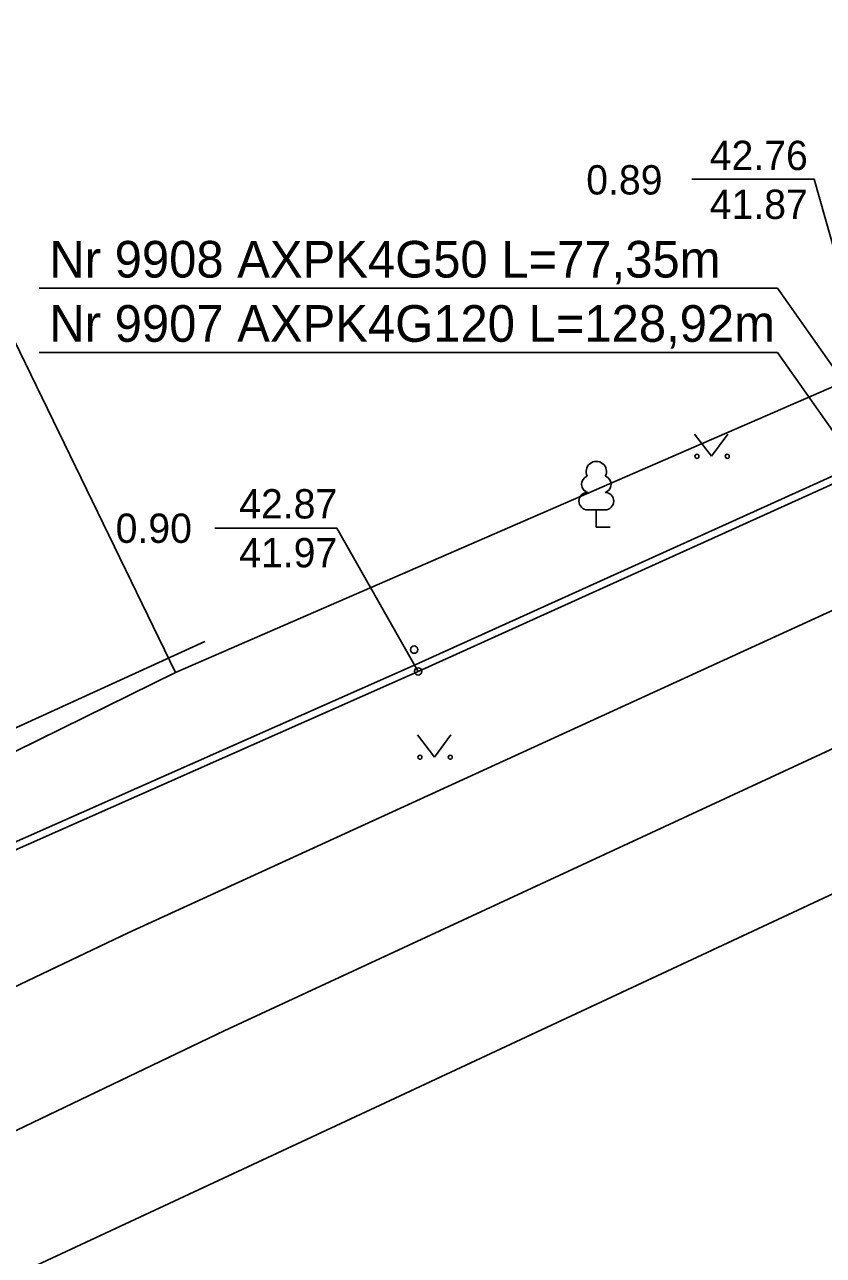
# Model space of a CAD drawing. Extents: x 642747 to 644424, y 6457048 to 6458238.
# Drawn here: x 643771.87 to 643793.68, y 6457803.76 to 6457837.34 of the extents above; entities that cross this region are included whole.
import ezdxf

# ---------------------------------------------------------------- set-up
doc = ezdxf.new("R2010")
doc.units = 0
for name, color, linetype in [('HALJASTUS', 7, 'Continuous'), ('MOOTMPUNKT', 7, 'Continuous'), ('MPKAABEL', 7, 'Continuous'), ('PIIR', 7, 'Continuous'), ('PUU', 7, 'Continuous'), ('TEE', 7, 'Continuous')]:
    doc.layers.add(name, color=color, linetype=linetype)

msp = doc.modelspace()

# ---------------------------------------------------------------- linework, layer by layer
at = {"layer": 'HALJASTUS'}
for p, q in [((643790.163, 6457826.172), (643790.627, 6457825.565)), ((643790.627, 6457825.565), (643791.072, 6457826.172)), ((643776.788, 6457820.509), (643764.275, 6457814.82)), ((643782.599, 6457817.962), (643783.062, 6457817.355)), ((643783.062, 6457817.355), (643783.508, 6457817.962))]:
    msp.add_line(p, q, dxfattribs=at)
for centre in [(643790.226, 6457825.565), (643791.054, 6457825.565), (643782.661, 6457817.355), (643783.49, 6457817.355)]:
    msp.add_circle(centre, 0.055, dxfattribs=at)
at = {"layer": 'MOOTMPUNKT'}
for centre in [(643782.505, 6457820.29), (643782.614, 6457819.697)]:
    msp.add_circle(centre, 0.1, dxfattribs=at)
at = {"layer": 'MPKAABEL'}
for points in [[(643835.705, 6457844.22), (643835.551, 6457843.247), (643831.296, 6457840.71), (643826.858, 6457839.268), (643808.225, 6457831.314), (643795.571, 6457825.549), (643782.614, 6457819.697), (643771.25, 6457814.664), (643761.76, 6457810.093), (643750.516, 6457804.844), (643738.047, 6457799.129), (643722.816, 6457791.716), (643721.265, 6457789.996), (643720.057, 6457788.956)], [(643835.705, 6457844.22), (643835.368, 6457843.371), (643831.213, 6457840.893), (643826.788, 6457839.455), (643808.144, 6457831.497), (643795.488, 6457825.731), (643782.532, 6457819.88), (643771.166, 6457814.846), (643766.231, 6457812.468), (643765.673, 6457812.791)], [(643795.571, 6457825.549), (643793.423, 6457833.123), (643790.09, 6457833.123)], [(643772.266, 6457830.154), (643792.423, 6457830.154), (643795.527, 6457825.749)], [(643772.266, 6457828.401), (643792.423, 6457828.401), (643794.707, 6457825.159)], [(643782.614, 6457819.697), (643780.394, 6457823.603), (643777.06, 6457823.603)]]:
    msp.add_lwpolyline(points, dxfattribs=at)
at = {"layer": 'PIIR'}
msp.add_lwpolyline([(644053.28, 6457945.94), (643981.16, 6457903.42), (643987.64, 6457891.81), (643971.71, 6457883.41), (643965.45, 6457894.65), (643947.12, 6457884.94), (643861.19, 6457845.01), (643781.71, 6457807.93), (643688.47, 6457764.51), (643652.37, 6457747), (643563.86, 6457704.02)], dxfattribs=at)
for points in [[(643775.99, 6457819.67), (643835.99, 6457845.74), (643827.02, 6457865.83), (643793.82, 6457851.69), (643783.07, 6457871.85), (643775.07, 6457886.85), (643774.36, 6457888.18), (643748.76, 6457875.47), (643749.72, 6457873.72)], [(643714.09, 6457856.73), (643744.85, 6457804.34), (643775.99, 6457819.67), (643749.72, 6457873.72), (643748.76, 6457875.47), (643713.46, 6457858.15)]]:
    msp.add_lwpolyline(points, close=True, dxfattribs=at)
at = {"layer": 'PUU'}
for p, q in [((643787.718, 6457824.104), (643787.238, 6457824.104)), ((643787.478, 6457823.629), (643787.478, 6457824.104)), ((643787.858, 6457823.629), (643787.478, 6457823.629))]:
    msp.add_line(p, q, dxfattribs=at)
for centre, radius, start, end in [((643787.478, 6457825.149), 0.277, 332.5799, 207.4201), ((643787.307, 6457824.802), 0.233, 109.0217, 253.1415), ((643787.648, 6457824.802), 0.233, 286.8508, 70.9859), ((643787.24, 6457824.342), 0.238, 90.0016, 269.3953), ((643787.715, 6457824.342), 0.238, 270.6047, 89.9984)]:
    msp.add_arc(centre, radius, start, end, dxfattribs=at)
at = {"layer": 'TEE'}
for points in [[(643717.93, 6457780.169), (643720.398, 6457781.982), (643720.398, 6457781.982), (643748.087, 6457795.9), (643777.315, 6457809.89), (643859.796, 6457848.118), (643888.973, 6457860.344), (643893.876, 6457862.614)], [(643837.942, 6457841.501), (643774.695, 6457812.568), (643718.55, 6457785.815), (643716.591, 6457785.218)]]:
    msp.add_lwpolyline(points, dxfattribs=at)

# ---------------------------------------------------------------- texts
at = {"layer": 'MPKAABEL'}
for s, height, p in [('42.76', 0.8, (643790.575, 6457833.375)), ('0.89', 0.8, (643787.202, 6457832.708)), ('41.87', 0.8, (643790.575, 6457832.041)), ('Nr 9908 AXPK4G50 L=77,35m', 1, (643772.544, 6457830.442)), ('Nr 9907 AXPK4G120 L=128,92m', 1, (643772.544, 6457828.689)), ('42.87', 0.8, (643777.727, 6457823.869)), ('0.90', 0.8, (643774.354, 6457823.203)), ('41.97', 0.8, (643777.727, 6457822.536))]:
    msp.add_text(s, height=height, dxfattribs=at).set_placement(p)

doc.saveas('drawing.dxf')
